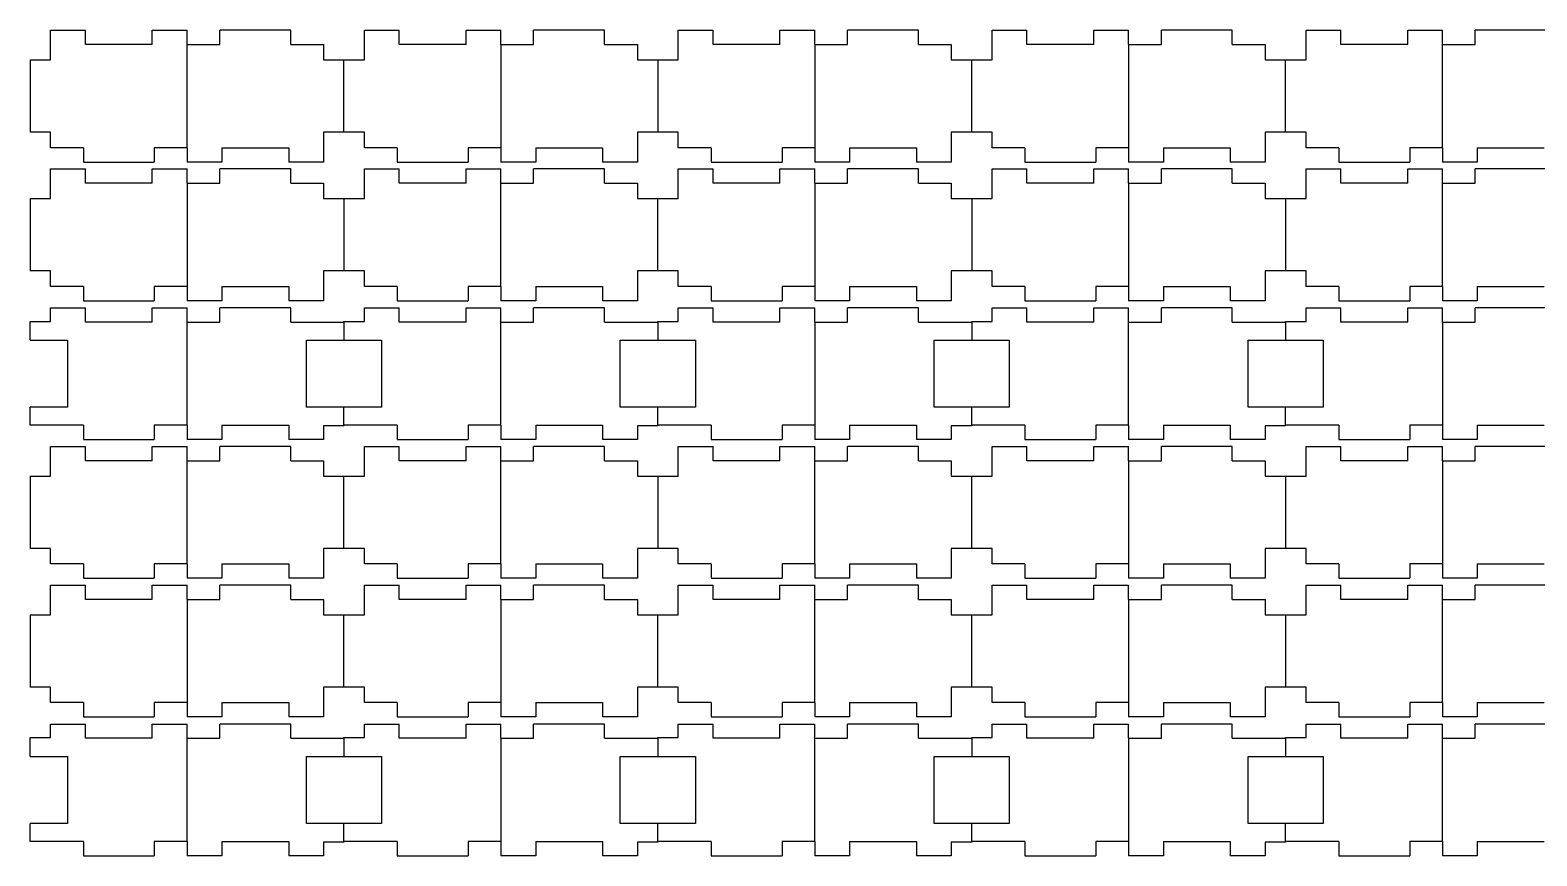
# Model space of a CAD drawing. Extents: x -371 to 97, y -273 to 225.
# Drawn here: x -368.1 to -147.3, y -140.4 to -19.4 of the extents above; entities that cross this region are included whole.
import ezdxf

# ---------------------------------------------------------------- set-up
doc = ezdxf.new("R2010")
doc.units = 0
doc.layers.get('0').update_dxf_attribs({"linetype": 'CONTINUOUS'})

msp = doc.modelspace()

# ---------------------------------------------------------------- linework, layer by layer
for p, q in [((-365.13, -19.39), (-360.03, -19.39)), ((-365.13, -23.73), (-365.13, -19.39)), ((-360.03, -21.48), (-360.03, -19.39)), ((-350.23, -21.48), (-350.23, -19.39)), ((-350.23, -19.39), (-345.13, -19.39)), ((-345.13, -21.48), (-345.13, -19.39)), ((-329.93, -19.39), (-340.33, -19.39)), ((-340.33, -21.48), (-340.33, -19.39)), ((-329.93, -21.48), (-329.93, -19.39)), ((-319.13, -19.39), (-314.03, -19.39)), ((-319.13, -23.73), (-319.13, -19.39)), ((-314.03, -21.48), (-314.03, -19.39)), ((-304.23, -21.48), (-304.23, -19.39)), ((-304.23, -19.39), (-299.13, -19.39)), ((-299.13, -21.48), (-299.13, -19.39)), ((-283.93, -19.39), (-294.33, -19.39)), ((-294.33, -21.48), (-294.33, -19.39)), ((-283.93, -21.48), (-283.93, -19.39)), ((-273.13, -19.39), (-268.03, -19.39)), ((-273.13, -23.73), (-273.13, -19.39)), ((-268.03, -21.48), (-268.03, -19.39)), ((-258.23, -21.48), (-258.23, -19.39)), ((-258.23, -19.39), (-253.13, -19.39)), ((-253.13, -21.48), (-253.13, -19.39)), ((-237.93, -19.39), (-248.33, -19.39)), ((-248.33, -21.48), (-248.33, -19.39)), ((-237.93, -21.48), (-237.93, -19.39)), ((-227.13, -19.39), (-222.03, -19.39)), ((-227.13, -23.73), (-227.13, -19.39)), ((-222.03, -21.48), (-222.03, -19.39)), ((-212.23, -21.48), (-212.23, -19.39)), ((-212.23, -19.39), (-207.13, -19.39)), ((-207.13, -21.48), (-207.13, -19.39)), ((-191.93, -19.39), (-202.33, -19.39)), ((-202.33, -21.48), (-202.33, -19.39)), ((-191.93, -21.48), (-191.93, -19.39)), ((-181.13, -19.39), (-176.03, -19.39)), ((-181.13, -23.73), (-181.13, -19.39)), ((-176.03, -21.48), (-176.03, -19.39)), ((-166.23, -21.48), (-166.23, -19.39)), ((-166.23, -19.39), (-161.13, -19.39)), ((-161.13, -21.48), (-161.13, -19.39)), ((-145.93, -19.39), (-156.33, -19.39)), ((-156.33, -21.48), (-156.33, -19.39)), ((-350.23, -21.48), (-360.03, -21.48)), ((-345.13, -21.48), (-340.33, -21.48)), ((-345.13, -36.61), (-345.13, -21.48)), ((-329.93, -21.48), (-325.13, -21.48)), ((-325.13, -21.48), (-325.13, -23.73)), ((-304.23, -21.48), (-314.03, -21.48)), ((-299.13, -21.48), (-294.33, -21.48)), ((-299.13, -21.48), (-299.13, -36.61)), ((-283.93, -21.48), (-279.13, -21.48)), ((-279.13, -21.48), (-279.13, -23.73)), ((-258.23, -21.48), (-268.03, -21.48)), ((-253.13, -21.48), (-248.33, -21.48)), ((-253.13, -21.48), (-253.13, -36.61)), ((-237.93, -21.48), (-233.13, -21.48)), ((-233.13, -21.48), (-233.13, -23.73)), ((-212.23, -21.48), (-222.03, -21.48)), ((-207.13, -21.48), (-202.33, -21.48)), ((-207.13, -21.48), (-207.13, -36.61)), ((-191.93, -21.48), (-187.13, -21.48)), ((-187.13, -21.48), (-187.13, -23.73)), ((-166.23, -21.48), (-176.03, -21.48)), ((-161.13, -21.48), (-156.33, -21.48)), ((-161.13, -36.61), (-161.13, -21.48)), ((-368.13, -23.73), (-368.13, -34.36)), ((-368.13, -23.73), (-365.13, -23.73)), ((-325.13, -23.73), (-322.13, -23.73)), ((-322.13, -34.36), (-322.13, -23.73)), ((-322.13, -23.73), (-319.13, -23.73)), ((-279.13, -23.73), (-276.13, -23.73)), ((-276.13, -23.73), (-276.13, -34.36)), ((-276.13, -23.73), (-273.13, -23.73)), ((-233.13, -23.73), (-230.13, -23.73)), ((-230.13, -34.36), (-230.13, -23.73)), ((-230.13, -23.73), (-227.13, -23.73)), ((-187.13, -23.73), (-184.13, -23.73)), ((-184.13, -34.36), (-184.13, -23.73)), ((-184.13, -23.73), (-181.13, -23.73)), ((-365.13, -34.36), (-368.13, -34.36)), ((-365.13, -36.61), (-365.13, -34.36)), ((-325.13, -34.36), (-325.13, -38.71)), ((-322.13, -34.36), (-325.13, -34.36)), ((-319.13, -34.36), (-322.13, -34.36)), ((-319.13, -36.61), (-319.13, -34.36)), ((-279.13, -34.36), (-279.13, -38.71)), ((-276.13, -34.36), (-279.13, -34.36)), ((-273.13, -34.36), (-276.13, -34.36)), ((-273.13, -36.61), (-273.13, -34.36)), ((-233.13, -34.36), (-233.13, -38.71)), ((-230.13, -34.36), (-233.13, -34.36)), ((-227.13, -34.36), (-230.13, -34.36)), ((-227.13, -36.61), (-227.13, -34.36)), ((-187.13, -34.36), (-187.13, -38.71)), ((-184.13, -34.36), (-187.13, -34.36)), ((-181.13, -34.36), (-184.13, -34.36)), ((-181.13, -36.61), (-181.13, -34.36)), ((-360.33, -36.61), (-365.13, -36.61)), ((-360.33, -36.61), (-360.33, -38.71)), ((-345.13, -36.61), (-349.93, -36.61)), ((-349.93, -36.61), (-349.93, -38.71)), ((-345.13, -36.61), (-345.13, -38.71)), ((-340.03, -36.61), (-340.03, -38.71)), ((-340.03, -36.61), (-330.23, -36.61)), ((-330.23, -36.61), (-330.23, -38.71)), ((-314.33, -36.61), (-319.13, -36.61)), ((-314.33, -36.61), (-314.33, -38.71)), ((-299.13, -36.61), (-303.93, -36.61)), ((-303.93, -36.61), (-303.93, -38.71)), ((-299.13, -36.61), (-299.13, -38.71)), ((-294.03, -36.61), (-294.03, -38.71)), ((-294.03, -36.61), (-284.23, -36.61)), ((-284.23, -36.61), (-284.23, -38.71)), ((-268.33, -36.61), (-273.13, -36.61)), ((-268.33, -36.61), (-268.33, -38.71)), ((-253.13, -36.61), (-257.93, -36.61)), ((-257.93, -36.61), (-257.93, -38.71)), ((-253.13, -36.61), (-253.13, -38.71)), ((-248.03, -36.61), (-248.03, -38.71)), ((-248.03, -36.61), (-238.23, -36.61)), ((-238.23, -36.61), (-238.23, -38.71)), ((-222.33, -36.61), (-227.13, -36.61)), ((-222.33, -36.61), (-222.33, -38.71)), ((-207.13, -36.61), (-211.93, -36.61)), ((-211.93, -36.61), (-211.93, -38.71)), ((-207.13, -36.61), (-207.13, -38.71)), ((-202.03, -36.61), (-202.03, -38.71)), ((-202.03, -36.61), (-192.23, -36.61)), ((-192.23, -36.61), (-192.23, -38.71)), ((-176.33, -36.61), (-181.13, -36.61)), ((-176.33, -36.61), (-176.33, -38.71)), ((-161.13, -36.61), (-165.93, -36.61)), ((-165.93, -36.61), (-165.93, -38.71)), ((-161.13, -36.61), (-161.13, -38.71)), ((-156.03, -36.61), (-156.03, -38.71)), ((-156.03, -36.61), (-146.23, -36.61)), ((-365.13, -39.71), (-360.03, -39.71)), ((-365.13, -44.05), (-365.13, -39.71)), ((-360.33, -38.71), (-349.93, -38.71)), ((-360.03, -41.8), (-360.03, -39.71)), ((-350.23, -41.8), (-350.23, -39.71)), ((-350.23, -39.71), (-345.13, -39.71)), ((-340.03, -38.71), (-345.13, -38.71)), ((-345.13, -41.8), (-345.13, -39.71)), ((-329.93, -39.71), (-340.33, -39.71)), ((-340.33, -41.8), (-340.33, -39.71)), ((-325.13, -38.71), (-330.23, -38.71)), ((-329.93, -41.8), (-329.93, -39.71)), ((-319.13, -39.71), (-314.03, -39.71)), ((-319.13, -44.05), (-319.13, -39.71)), ((-314.33, -38.71), (-303.93, -38.71)), ((-314.03, -41.8), (-314.03, -39.71)), ((-304.23, -41.8), (-304.23, -39.71)), ((-304.23, -39.71), (-299.13, -39.71)), ((-294.03, -38.71), (-299.13, -38.71)), ((-299.13, -41.8), (-299.13, -39.71)), ((-283.93, -39.71), (-294.33, -39.71)), ((-294.33, -41.8), (-294.33, -39.71)), ((-279.13, -38.71), (-284.23, -38.71)), ((-283.93, -41.8), (-283.93, -39.71)), ((-273.13, -39.71), (-268.03, -39.71)), ((-273.13, -44.05), (-273.13, -39.71)), ((-268.33, -38.71), (-257.93, -38.71)), ((-268.03, -41.8), (-268.03, -39.71)), ((-258.23, -41.8), (-258.23, -39.71)), ((-258.23, -39.71), (-253.13, -39.71)), ((-248.03, -38.71), (-253.13, -38.71)), ((-253.13, -41.8), (-253.13, -39.71)), ((-237.93, -39.71), (-248.33, -39.71)), ((-248.33, -41.8), (-248.33, -39.71)), ((-233.13, -38.71), (-238.23, -38.71)), ((-237.93, -41.8), (-237.93, -39.71)), ((-227.13, -39.71), (-222.03, -39.71)), ((-227.13, -44.05), (-227.13, -39.71)), ((-222.33, -38.71), (-211.93, -38.71)), ((-222.03, -41.8), (-222.03, -39.71)), ((-212.23, -41.8), (-212.23, -39.71)), ((-212.23, -39.71), (-207.13, -39.71)), ((-202.03, -38.71), (-207.13, -38.71)), ((-207.13, -41.8), (-207.13, -39.71)), ((-191.93, -39.71), (-202.33, -39.71)), ((-202.33, -41.8), (-202.33, -39.71)), ((-187.13, -38.71), (-192.23, -38.71)), ((-191.93, -41.8), (-191.93, -39.71)), ((-181.13, -39.71), (-176.03, -39.71)), ((-181.13, -44.05), (-181.13, -39.71)), ((-176.33, -38.71), (-165.93, -38.71)), ((-176.03, -41.8), (-176.03, -39.71)), ((-166.23, -41.8), (-166.23, -39.71)), ((-166.23, -39.71), (-161.13, -39.71)), ((-156.03, -38.71), (-161.13, -38.71)), ((-161.13, -41.8), (-161.13, -39.71)), ((-145.93, -39.71), (-156.33, -39.71)), ((-156.33, -41.8), (-156.33, -39.71)), ((-350.23, -41.8), (-360.03, -41.8)), ((-345.13, -41.8), (-340.33, -41.8)), ((-345.13, -41.8), (-345.13, -56.93)), ((-329.93, -41.8), (-325.13, -41.8)), ((-325.13, -41.8), (-325.13, -44.05)), ((-304.23, -41.8), (-314.03, -41.8)), ((-299.13, -41.8), (-294.33, -41.8)), ((-299.13, -56.93), (-299.13, -41.8)), ((-283.93, -41.8), (-279.13, -41.8)), ((-279.13, -41.8), (-279.13, -44.05)), ((-258.23, -41.8), (-268.03, -41.8)), ((-253.13, -41.8), (-248.33, -41.8)), ((-253.13, -41.8), (-253.13, -56.93)), ((-237.93, -41.8), (-233.13, -41.8)), ((-233.13, -41.8), (-233.13, -44.05)), ((-212.23, -41.8), (-222.03, -41.8)), ((-207.13, -41.8), (-202.33, -41.8)), ((-207.13, -41.8), (-207.13, -56.93)), ((-191.93, -41.8), (-187.13, -41.8)), ((-187.13, -41.8), (-187.13, -44.05)), ((-166.23, -41.8), (-176.03, -41.8)), ((-161.13, -41.8), (-156.33, -41.8)), ((-161.13, -56.93), (-161.13, -41.8)), ((-368.13, -44.05), (-368.13, -54.68)), ((-368.13, -44.05), (-365.13, -44.05)), ((-325.13, -44.05), (-322.13, -44.05)), ((-322.13, -44.05), (-322.13, -54.68)), ((-322.13, -44.05), (-319.13, -44.05)), ((-279.13, -44.05), (-276.13, -44.05)), ((-276.13, -54.68), (-276.13, -44.05)), ((-276.13, -44.05), (-273.13, -44.05)), ((-233.13, -44.05), (-230.13, -44.05)), ((-230.13, -44.05), (-230.13, -54.68)), ((-230.13, -44.05), (-227.13, -44.05)), ((-187.13, -44.05), (-184.13, -44.05)), ((-184.13, -44.05), (-184.13, -54.68)), ((-184.13, -44.05), (-181.13, -44.05)), ((-365.13, -54.68), (-368.13, -54.68)), ((-365.13, -56.93), (-365.13, -54.68)), ((-325.13, -54.68), (-325.13, -59.03)), ((-322.13, -54.68), (-325.13, -54.68)), ((-319.13, -54.68), (-322.13, -54.68)), ((-319.13, -56.93), (-319.13, -54.68)), ((-279.13, -54.68), (-279.13, -59.03)), ((-276.13, -54.68), (-279.13, -54.68)), ((-273.13, -54.68), (-276.13, -54.68)), ((-273.13, -56.93), (-273.13, -54.68)), ((-233.13, -54.68), (-233.13, -59.03)), ((-230.13, -54.68), (-233.13, -54.68)), ((-227.13, -54.68), (-230.13, -54.68)), ((-227.13, -56.93), (-227.13, -54.68)), ((-187.13, -54.68), (-187.13, -59.03)), ((-184.13, -54.68), (-187.13, -54.68)), ((-181.13, -54.68), (-184.13, -54.68)), ((-181.13, -56.93), (-181.13, -54.68)), ((-360.33, -56.93), (-365.13, -56.93)), ((-360.33, -56.93), (-360.33, -59.03)), ((-345.13, -56.93), (-349.93, -56.93)), ((-349.93, -56.93), (-349.93, -59.03)), ((-345.13, -56.93), (-345.13, -59.03)), ((-340.03, -56.93), (-340.03, -59.03)), ((-340.03, -56.93), (-330.23, -56.93)), ((-330.23, -56.93), (-330.23, -59.03)), ((-314.33, -56.93), (-319.13, -56.93)), ((-314.33, -56.93), (-314.33, -59.03)), ((-299.13, -56.93), (-303.93, -56.93)), ((-303.93, -56.93), (-303.93, -59.03)), ((-299.13, -56.93), (-299.13, -59.03)), ((-294.03, -56.93), (-294.03, -59.03)), ((-294.03, -56.93), (-284.23, -56.93)), ((-284.23, -56.93), (-284.23, -59.03)), ((-268.33, -56.93), (-273.13, -56.93)), ((-268.33, -56.93), (-268.33, -59.03)), ((-253.13, -56.93), (-257.93, -56.93)), ((-257.93, -56.93), (-257.93, -59.03)), ((-253.13, -56.93), (-253.13, -59.03)), ((-248.03, -56.93), (-248.03, -59.03)), ((-248.03, -56.93), (-238.23, -56.93)), ((-238.23, -56.93), (-238.23, -59.03)), ((-222.33, -56.93), (-227.13, -56.93)), ((-222.33, -56.93), (-222.33, -59.03)), ((-207.13, -56.93), (-211.93, -56.93)), ((-211.93, -56.93), (-211.93, -59.03)), ((-207.13, -56.93), (-207.13, -59.03)), ((-202.03, -56.93), (-202.03, -59.03)), ((-202.03, -56.93), (-192.23, -56.93)), ((-192.23, -56.93), (-192.23, -59.03)), ((-176.33, -56.93), (-181.13, -56.93)), ((-176.33, -56.93), (-176.33, -59.03)), ((-161.13, -56.93), (-165.93, -56.93)), ((-165.93, -56.93), (-165.93, -59.03)), ((-161.13, -56.93), (-161.13, -59.03)), ((-156.03, -56.93), (-156.03, -59.03)), ((-156.03, -56.93), (-146.23, -56.93)), ((-360.33, -59.03), (-349.93, -59.03)), ((-340.03, -59.03), (-345.13, -59.03)), ((-325.13, -59.03), (-330.23, -59.03)), ((-314.33, -59.03), (-303.93, -59.03)), ((-294.03, -59.03), (-299.13, -59.03)), ((-279.13, -59.03), (-284.23, -59.03)), ((-268.33, -59.03), (-257.93, -59.03)), ((-248.03, -59.03), (-253.13, -59.03)), ((-233.13, -59.03), (-238.23, -59.03)), ((-222.33, -59.03), (-211.93, -59.03)), ((-202.03, -59.03), (-207.13, -59.03)), ((-187.13, -59.03), (-192.23, -59.03)), ((-176.33, -59.03), (-165.93, -59.03)), ((-156.03, -59.03), (-161.13, -59.03)), ((-365.13, -60.07), (-360.03, -60.07)), ((-365.13, -62.06), (-365.13, -60.07)), ((-360.03, -62.16), (-360.03, -60.07)), ((-350.23, -62.16), (-350.23, -60.07)), ((-350.23, -60.07), (-345.13, -60.07)), ((-345.13, -62.16), (-345.13, -60.07)), ((-329.93, -60.07), (-340.33, -60.07)), ((-340.33, -62.16), (-340.33, -60.07)), ((-329.93, -62.16), (-329.93, -60.07)), ((-319.13, -60.07), (-314.03, -60.07)), ((-319.13, -62.06), (-319.13, -60.07)), ((-314.03, -62.16), (-314.03, -60.07)), ((-304.23, -62.16), (-304.23, -60.07)), ((-304.23, -60.07), (-299.13, -60.07)), ((-299.13, -62.16), (-299.13, -60.07)), ((-283.93, -60.07), (-294.33, -60.07)), ((-294.33, -62.16), (-294.33, -60.07)), ((-283.93, -62.16), (-283.93, -60.07)), ((-273.13, -60.07), (-268.03, -60.07)), ((-273.13, -62.06), (-273.13, -60.07)), ((-268.03, -62.16), (-268.03, -60.07)), ((-258.23, -62.16), (-258.23, -60.07)), ((-258.23, -60.07), (-253.13, -60.07)), ((-253.13, -62.16), (-253.13, -60.07)), ((-237.93, -60.07), (-248.33, -60.07)), ((-248.33, -62.16), (-248.33, -60.07)), ((-237.93, -62.16), (-237.93, -60.07)), ((-227.13, -60.07), (-222.03, -60.07)), ((-227.13, -62.06), (-227.13, -60.07)), ((-222.03, -62.16), (-222.03, -60.07)), ((-212.23, -62.16), (-212.23, -60.07)), ((-212.23, -60.07), (-207.13, -60.07)), ((-207.13, -62.16), (-207.13, -60.07)), ((-191.93, -60.07), (-202.33, -60.07)), ((-202.33, -62.16), (-202.33, -60.07)), ((-191.93, -62.16), (-191.93, -60.07)), ((-181.13, -60.07), (-176.03, -60.07)), ((-181.13, -62.06), (-181.13, -60.07)), ((-176.03, -62.16), (-176.03, -60.07)), ((-166.23, -62.16), (-166.23, -60.07)), ((-166.23, -60.07), (-161.13, -60.07)), ((-161.13, -62.16), (-161.13, -60.07)), ((-145.93, -60.07), (-156.33, -60.07)), ((-156.33, -62.16), (-156.33, -60.07)), ((-368.13, -64.83), (-368.13, -62.06)), ((-368.13, -62.06), (-365.13, -62.06)), ((-350.23, -62.16), (-360.03, -62.16)), ((-345.13, -62.16), (-340.33, -62.16)), ((-345.13, -77.29), (-345.13, -62.16)), ((-329.93, -62.16), (-322.13, -62.16)), ((-322.13, -62.06), (-319.13, -62.06)), ((-322.13, -62.16), (-322.13, -62.06)), ((-322.13, -62.16), (-322.13, -64.83)), ((-304.23, -62.16), (-314.03, -62.16)), ((-299.13, -62.16), (-294.33, -62.16)), ((-299.13, -77.29), (-299.13, -62.16)), ((-283.93, -62.16), (-276.13, -62.16)), ((-276.13, -62.06), (-273.13, -62.06)), ((-276.13, -62.16), (-276.13, -62.06)), ((-276.13, -62.16), (-276.13, -64.83)), ((-258.23, -62.16), (-268.03, -62.16)), ((-253.13, -62.16), (-248.33, -62.16)), ((-253.13, -62.16), (-253.13, -77.29)), ((-237.93, -62.16), (-230.13, -62.16)), ((-230.13, -62.06), (-227.13, -62.06)), ((-230.13, -62.16), (-230.13, -62.06)), ((-230.13, -62.16), (-230.13, -64.83)), ((-212.23, -62.16), (-222.03, -62.16)), ((-207.13, -62.16), (-202.33, -62.16)), ((-207.13, -77.29), (-207.13, -62.16)), ((-191.93, -62.16), (-184.13, -62.16)), ((-184.13, -62.06), (-181.13, -62.06)), ((-184.13, -62.16), (-184.13, -62.06)), ((-184.13, -62.16), (-184.13, -64.83)), ((-166.23, -62.16), (-176.03, -62.16)), ((-161.13, -62.16), (-156.33, -62.16)), ((-161.13, -62.16), (-161.13, -77.29)), ((-368.13, -64.83), (-362.63, -64.83)), ((-362.63, -64.83), (-362.63, -74.63)), ((-327.63, -74.63), (-327.63, -64.83)), ((-327.63, -64.83), (-322.13, -64.83)), ((-322.13, -64.83), (-316.63, -64.83)), ((-316.63, -64.83), (-316.63, -74.63)), ((-281.63, -74.63), (-281.63, -64.83)), ((-281.63, -64.83), (-276.13, -64.83)), ((-276.13, -64.83), (-270.63, -64.83)), ((-270.63, -64.83), (-270.63, -74.63)), ((-235.63, -74.63), (-235.63, -64.83)), ((-235.63, -64.83), (-230.13, -64.83)), ((-230.13, -64.83), (-224.63, -64.83)), ((-224.63, -64.83), (-224.63, -74.63)), ((-189.63, -74.63), (-189.63, -64.83)), ((-189.63, -64.83), (-184.13, -64.83)), ((-184.13, -64.83), (-178.63, -64.83)), ((-178.63, -64.83), (-178.63, -74.63)), ((-362.63, -74.63), (-368.13, -74.63)), ((-368.13, -77.29), (-368.13, -74.63)), ((-322.13, -74.63), (-327.63, -74.63)), ((-316.63, -74.63), (-322.13, -74.63)), ((-322.13, -77.29), (-322.13, -74.63)), ((-276.13, -74.63), (-281.63, -74.63)), ((-270.63, -74.63), (-276.13, -74.63)), ((-276.13, -77.29), (-276.13, -74.63)), ((-230.13, -74.63), (-235.63, -74.63)), ((-224.63, -74.63), (-230.13, -74.63)), ((-230.13, -77.29), (-230.13, -74.63)), ((-184.13, -74.63), (-189.63, -74.63)), ((-178.63, -74.63), (-184.13, -74.63)), ((-184.13, -77.29), (-184.13, -74.63)), ((-360.33, -77.29), (-368.13, -77.29)), ((-360.33, -77.29), (-360.33, -79.39)), ((-345.13, -77.29), (-349.93, -77.29)), ((-349.93, -77.29), (-349.93, -79.39)), ((-345.13, -77.29), (-345.13, -79.39)), ((-340.03, -77.29), (-340.03, -79.39)), ((-340.03, -77.29), (-330.23, -77.29)), ((-330.23, -77.29), (-330.23, -79.39)), ((-314.33, -77.29), (-322.13, -77.29)), ((-322.13, -77.29), (-322.13, -77.39)), ((-314.33, -77.29), (-314.33, -79.39)), ((-299.13, -77.29), (-303.93, -77.29)), ((-303.93, -77.29), (-303.93, -79.39)), ((-299.13, -77.29), (-299.13, -79.39)), ((-294.03, -77.29), (-294.03, -79.39)), ((-294.03, -77.29), (-284.23, -77.29)), ((-284.23, -77.29), (-284.23, -79.39)), ((-268.33, -77.29), (-276.13, -77.29)), ((-276.13, -77.29), (-276.13, -77.39)), ((-268.33, -77.29), (-268.33, -79.39)), ((-253.13, -77.29), (-257.93, -77.29)), ((-257.93, -77.29), (-257.93, -79.39)), ((-253.13, -77.29), (-253.13, -79.39)), ((-248.03, -77.29), (-248.03, -79.39)), ((-248.03, -77.29), (-238.23, -77.29)), ((-238.23, -77.29), (-238.23, -79.39)), ((-222.33, -77.29), (-230.13, -77.29)), ((-230.13, -77.29), (-230.13, -77.39)), ((-222.33, -77.29), (-222.33, -79.39)), ((-207.13, -77.29), (-211.93, -77.29)), ((-211.93, -77.29), (-211.93, -79.39)), ((-207.13, -77.29), (-207.13, -79.39)), ((-202.03, -77.29), (-202.03, -79.39)), ((-202.03, -77.29), (-192.23, -77.29)), ((-192.23, -77.29), (-192.23, -79.39)), ((-176.33, -77.29), (-184.13, -77.29)), ((-184.13, -77.29), (-184.13, -77.39)), ((-176.33, -77.29), (-176.33, -79.39)), ((-161.13, -77.29), (-165.93, -77.29)), ((-165.93, -77.29), (-165.93, -79.39)), ((-161.13, -77.29), (-161.13, -79.39)), ((-156.03, -77.29), (-156.03, -79.39)), ((-156.03, -77.29), (-146.23, -77.29)), ((-360.33, -79.39), (-349.93, -79.39)), ((-340.03, -79.39), (-345.13, -79.39)), ((-325.13, -79.39), (-330.23, -79.39)), ((-322.13, -77.39), (-325.13, -77.39)), ((-325.13, -77.39), (-325.13, -79.39)), ((-314.33, -79.39), (-303.93, -79.39)), ((-294.03, -79.39), (-299.13, -79.39)), ((-279.13, -79.39), (-284.23, -79.39)), ((-276.13, -77.39), (-279.13, -77.39)), ((-279.13, -77.39), (-279.13, -79.39)), ((-268.33, -79.39), (-257.93, -79.39)), ((-248.03, -79.39), (-253.13, -79.39)), ((-233.13, -79.39), (-238.23, -79.39)), ((-230.13, -77.39), (-233.13, -77.39)), ((-233.13, -77.39), (-233.13, -79.39)), ((-222.33, -79.39), (-211.93, -79.39)), ((-202.03, -79.39), (-207.13, -79.39)), ((-187.13, -79.39), (-192.23, -79.39)), ((-184.13, -77.39), (-187.13, -77.39)), ((-187.13, -77.39), (-187.13, -79.39)), ((-176.33, -79.39), (-165.93, -79.39)), ((-156.03, -79.39), (-161.13, -79.39)), ((-365.13, -80.39), (-360.03, -80.39)), ((-365.13, -84.73), (-365.13, -80.39)), ((-360.03, -82.48), (-360.03, -80.39)), ((-350.23, -82.48), (-350.23, -80.39)), ((-350.23, -80.39), (-345.13, -80.39)), ((-345.13, -82.48), (-345.13, -80.39)), ((-329.93, -80.39), (-340.33, -80.39)), ((-340.33, -82.48), (-340.33, -80.39)), ((-329.93, -82.48), (-329.93, -80.39)), ((-319.13, -80.39), (-314.03, -80.39)), ((-319.13, -84.73), (-319.13, -80.39)), ((-314.03, -82.48), (-314.03, -80.39)), ((-304.23, -82.48), (-304.23, -80.39)), ((-304.23, -80.39), (-299.13, -80.39)), ((-299.13, -82.48), (-299.13, -80.39)), ((-283.93, -80.39), (-294.33, -80.39)), ((-294.33, -82.48), (-294.33, -80.39)), ((-283.93, -82.48), (-283.93, -80.39)), ((-273.13, -80.39), (-268.03, -80.39)), ((-273.13, -84.73), (-273.13, -80.39)), ((-268.03, -82.48), (-268.03, -80.39)), ((-258.23, -82.48), (-258.23, -80.39)), ((-258.23, -80.39), (-253.13, -80.39)), ((-253.13, -82.48), (-253.13, -80.39)), ((-237.93, -80.39), (-248.33, -80.39)), ((-248.33, -82.48), (-248.33, -80.39)), ((-237.93, -82.48), (-237.93, -80.39)), ((-227.13, -80.39), (-222.03, -80.39)), ((-227.13, -84.73), (-227.13, -80.39)), ((-222.03, -82.48), (-222.03, -80.39)), ((-212.23, -82.48), (-212.23, -80.39)), ((-212.23, -80.39), (-207.13, -80.39)), ((-207.13, -82.48), (-207.13, -80.39)), ((-191.93, -80.39), (-202.33, -80.39)), ((-202.33, -82.48), (-202.33, -80.39)), ((-191.93, -82.48), (-191.93, -80.39)), ((-181.13, -80.39), (-176.03, -80.39)), ((-181.13, -84.73), (-181.13, -80.39)), ((-176.03, -82.48), (-176.03, -80.39)), ((-166.23, -82.48), (-166.23, -80.39)), ((-166.23, -80.39), (-161.13, -80.39)), ((-161.13, -82.48), (-161.13, -80.39)), ((-145.93, -80.39), (-156.33, -80.39)), ((-156.33, -82.48), (-156.33, -80.39)), ((-350.23, -82.48), (-360.03, -82.48)), ((-345.13, -82.48), (-340.33, -82.48)), ((-345.13, -97.61), (-345.13, -82.48)), ((-329.93, -82.48), (-325.13, -82.48)), ((-325.13, -82.48), (-325.13, -84.73)), ((-304.23, -82.48), (-314.03, -82.48)), ((-299.13, -82.48), (-294.33, -82.48)), ((-299.13, -97.61), (-299.13, -82.48)), ((-283.93, -82.48), (-279.13, -82.48)), ((-279.13, -82.48), (-279.13, -84.73)), ((-258.23, -82.48), (-268.03, -82.48)), ((-253.13, -82.48), (-248.33, -82.48)), ((-253.13, -97.61), (-253.13, -82.48)), ((-237.93, -82.48), (-233.13, -82.48)), ((-233.13, -82.48), (-233.13, -84.73)), ((-212.23, -82.48), (-222.03, -82.48)), ((-207.13, -82.48), (-202.33, -82.48)), ((-207.13, -82.48), (-207.13, -97.61)), ((-191.93, -82.48), (-187.13, -82.48)), ((-187.13, -82.48), (-187.13, -84.73)), ((-166.23, -82.48), (-176.03, -82.48)), ((-161.13, -82.48), (-156.33, -82.48)), ((-161.13, -82.48), (-161.13, -97.61)), ((-368.13, -84.73), (-368.13, -95.36)), ((-368.13, -84.73), (-365.13, -84.73)), ((-325.13, -84.73), (-322.13, -84.73)), ((-322.13, -95.36), (-322.13, -84.73)), ((-322.13, -84.73), (-319.13, -84.73)), ((-279.13, -84.73), (-276.13, -84.73)), ((-276.13, -84.73), (-276.13, -95.36)), ((-276.13, -84.73), (-273.13, -84.73)), ((-233.13, -84.73), (-230.13, -84.73)), ((-230.13, -95.36), (-230.13, -84.73)), ((-230.13, -84.73), (-227.13, -84.73)), ((-187.13, -84.73), (-184.13, -84.73)), ((-184.13, -84.73), (-184.13, -95.36)), ((-184.13, -84.73), (-181.13, -84.73)), ((-365.13, -95.36), (-368.13, -95.36)), ((-365.13, -97.61), (-365.13, -95.36)), ((-325.13, -95.36), (-325.13, -99.71)), ((-322.13, -95.36), (-325.13, -95.36)), ((-319.13, -95.36), (-322.13, -95.36)), ((-319.13, -97.61), (-319.13, -95.36)), ((-279.13, -95.36), (-279.13, -99.71)), ((-276.13, -95.36), (-279.13, -95.36)), ((-273.13, -95.36), (-276.13, -95.36)), ((-273.13, -97.61), (-273.13, -95.36)), ((-233.13, -95.36), (-233.13, -99.71)), ((-230.13, -95.36), (-233.13, -95.36)), ((-227.13, -95.36), (-230.13, -95.36)), ((-227.13, -97.61), (-227.13, -95.36)), ((-187.13, -95.36), (-187.13, -99.71)), ((-184.13, -95.36), (-187.13, -95.36)), ((-181.13, -95.36), (-184.13, -95.36)), ((-181.13, -97.61), (-181.13, -95.36)), ((-360.33, -97.61), (-365.13, -97.61)), ((-360.33, -97.61), (-360.33, -99.71)), ((-345.13, -97.61), (-349.93, -97.61)), ((-349.93, -97.61), (-349.93, -99.71)), ((-345.13, -97.61), (-345.13, -99.71)), ((-340.03, -97.61), (-340.03, -99.71)), ((-340.03, -97.61), (-330.23, -97.61)), ((-330.23, -97.61), (-330.23, -99.71)), ((-314.33, -97.61), (-319.13, -97.61)), ((-314.33, -97.61), (-314.33, -99.71)), ((-299.13, -97.61), (-303.93, -97.61)), ((-303.93, -97.61), (-303.93, -99.71)), ((-299.13, -97.61), (-299.13, -99.71)), ((-294.03, -97.61), (-294.03, -99.71)), ((-294.03, -97.61), (-284.23, -97.61)), ((-284.23, -97.61), (-284.23, -99.71)), ((-268.33, -97.61), (-273.13, -97.61)), ((-268.33, -97.61), (-268.33, -99.71)), ((-253.13, -97.61), (-257.93, -97.61)), ((-257.93, -97.61), (-257.93, -99.71)), ((-253.13, -97.61), (-253.13, -99.71)), ((-248.03, -97.61), (-248.03, -99.71)), ((-248.03, -97.61), (-238.23, -97.61)), ((-238.23, -97.61), (-238.23, -99.71)), ((-222.33, -97.61), (-227.13, -97.61)), ((-222.33, -97.61), (-222.33, -99.71)), ((-207.13, -97.61), (-211.93, -97.61)), ((-211.93, -97.61), (-211.93, -99.71)), ((-207.13, -97.61), (-207.13, -99.71)), ((-202.03, -97.61), (-202.03, -99.71)), ((-202.03, -97.61), (-192.23, -97.61)), ((-192.23, -97.61), (-192.23, -99.71)), ((-176.33, -97.61), (-181.13, -97.61)), ((-176.33, -97.61), (-176.33, -99.71)), ((-161.13, -97.61), (-165.93, -97.61)), ((-165.93, -97.61), (-165.93, -99.71)), ((-161.13, -97.61), (-161.13, -99.71)), ((-156.03, -97.61), (-156.03, -99.71)), ((-156.03, -97.61), (-146.23, -97.61)), ((-365.13, -100.71), (-360.03, -100.71)), ((-365.13, -105.05), (-365.13, -100.71)), ((-360.33, -99.71), (-349.93, -99.71)), ((-360.03, -102.8), (-360.03, -100.71)), ((-350.23, -102.8), (-350.23, -100.71)), ((-350.23, -100.71), (-345.13, -100.71)), ((-340.03, -99.71), (-345.13, -99.71)), ((-345.13, -102.8), (-345.13, -100.71)), ((-329.93, -100.71), (-340.33, -100.71)), ((-340.33, -102.8), (-340.33, -100.71)), ((-325.13, -99.71), (-330.23, -99.71)), ((-329.93, -102.8), (-329.93, -100.71)), ((-319.13, -100.71), (-314.03, -100.71)), ((-319.13, -105.05), (-319.13, -100.71)), ((-314.33, -99.71), (-303.93, -99.71)), ((-314.03, -102.8), (-314.03, -100.71)), ((-304.23, -102.8), (-304.23, -100.71)), ((-304.23, -100.71), (-299.13, -100.71)), ((-294.03, -99.71), (-299.13, -99.71)), ((-299.13, -102.8), (-299.13, -100.71)), ((-283.93, -100.71), (-294.33, -100.71)), ((-294.33, -102.8), (-294.33, -100.71)), ((-279.13, -99.71), (-284.23, -99.71)), ((-283.93, -102.8), (-283.93, -100.71)), ((-273.13, -100.71), (-268.03, -100.71)), ((-273.13, -105.05), (-273.13, -100.71)), ((-268.33, -99.71), (-257.93, -99.71)), ((-268.03, -102.8), (-268.03, -100.71)), ((-258.23, -102.8), (-258.23, -100.71)), ((-258.23, -100.71), (-253.13, -100.71)), ((-248.03, -99.71), (-253.13, -99.71)), ((-253.13, -102.8), (-253.13, -100.71)), ((-237.93, -100.71), (-248.33, -100.71)), ((-248.33, -102.8), (-248.33, -100.71)), ((-233.13, -99.71), (-238.23, -99.71)), ((-237.93, -102.8), (-237.93, -100.71)), ((-227.13, -100.71), (-222.03, -100.71)), ((-227.13, -105.05), (-227.13, -100.71)), ((-222.33, -99.71), (-211.93, -99.71)), ((-222.03, -102.8), (-222.03, -100.71)), ((-212.23, -102.8), (-212.23, -100.71)), ((-212.23, -100.71), (-207.13, -100.71)), ((-202.03, -99.71), (-207.13, -99.71)), ((-207.13, -102.8), (-207.13, -100.71)), ((-191.93, -100.71), (-202.33, -100.71)), ((-202.33, -102.8), (-202.33, -100.71)), ((-187.13, -99.71), (-192.23, -99.71)), ((-191.93, -102.8), (-191.93, -100.71)), ((-181.13, -100.71), (-176.03, -100.71)), ((-181.13, -105.05), (-181.13, -100.71)), ((-176.33, -99.71), (-165.93, -99.71)), ((-176.03, -102.8), (-176.03, -100.71)), ((-166.23, -102.8), (-166.23, -100.71)), ((-166.23, -100.71), (-161.13, -100.71)), ((-156.03, -99.71), (-161.13, -99.71)), ((-161.13, -102.8), (-161.13, -100.71)), ((-145.93, -100.71), (-156.33, -100.71)), ((-156.33, -102.8), (-156.33, -100.71)), ((-350.23, -102.8), (-360.03, -102.8)), ((-345.13, -102.8), (-340.33, -102.8)), ((-345.13, -102.8), (-345.13, -117.93)), ((-329.93, -102.8), (-325.13, -102.8)), ((-325.13, -102.8), (-325.13, -105.05)), ((-304.23, -102.8), (-314.03, -102.8)), ((-299.13, -102.8), (-294.33, -102.8)), ((-299.13, -102.8), (-299.13, -117.93)), ((-283.93, -102.8), (-279.13, -102.8)), ((-279.13, -102.8), (-279.13, -105.05)), ((-258.23, -102.8), (-268.03, -102.8)), ((-253.13, -102.8), (-248.33, -102.8)), ((-253.13, -117.93), (-253.13, -102.8)), ((-237.93, -102.8), (-233.13, -102.8)), ((-233.13, -102.8), (-233.13, -105.05)), ((-212.23, -102.8), (-222.03, -102.8)), ((-207.13, -102.8), (-202.33, -102.8)), ((-207.13, -102.8), (-207.13, -117.93)), ((-191.93, -102.8), (-187.13, -102.8)), ((-187.13, -102.8), (-187.13, -105.05)), ((-166.23, -102.8), (-176.03, -102.8)), ((-161.13, -102.8), (-156.33, -102.8)), ((-161.13, -117.93), (-161.13, -102.8)), ((-368.13, -105.05), (-368.13, -115.68)), ((-368.13, -105.05), (-365.13, -105.05)), ((-325.13, -105.05), (-322.13, -105.05)), ((-322.13, -115.68), (-322.13, -105.05)), ((-322.13, -105.05), (-319.13, -105.05)), ((-279.13, -105.05), (-276.13, -105.05)), ((-276.13, -115.68), (-276.13, -105.05)), ((-276.13, -105.05), (-273.13, -105.05)), ((-233.13, -105.05), (-230.13, -105.05)), ((-230.13, -115.68), (-230.13, -105.05)), ((-230.13, -105.05), (-227.13, -105.05)), ((-187.13, -105.05), (-184.13, -105.05)), ((-184.13, -105.05), (-184.13, -115.68)), ((-184.13, -105.05), (-181.13, -105.05)), ((-365.13, -115.68), (-368.13, -115.68)), ((-365.13, -117.93), (-365.13, -115.68)), ((-325.13, -115.68), (-325.13, -120.03)), ((-322.13, -115.68), (-325.13, -115.68)), ((-319.13, -115.68), (-322.13, -115.68)), ((-319.13, -117.93), (-319.13, -115.68)), ((-279.13, -115.68), (-279.13, -120.03)), ((-276.13, -115.68), (-279.13, -115.68)), ((-273.13, -115.68), (-276.13, -115.68)), ((-273.13, -117.93), (-273.13, -115.68)), ((-233.13, -115.68), (-233.13, -120.03)), ((-230.13, -115.68), (-233.13, -115.68)), ((-227.13, -115.68), (-230.13, -115.68)), ((-227.13, -117.93), (-227.13, -115.68)), ((-187.13, -115.68), (-187.13, -120.03)), ((-184.13, -115.68), (-187.13, -115.68)), ((-181.13, -115.68), (-184.13, -115.68)), ((-181.13, -117.93), (-181.13, -115.68)), ((-360.33, -117.93), (-365.13, -117.93)), ((-360.33, -117.93), (-360.33, -120.03)), ((-345.13, -117.93), (-349.93, -117.93)), ((-349.93, -117.93), (-349.93, -120.03)), ((-345.13, -117.93), (-345.13, -120.03)), ((-340.03, -117.93), (-340.03, -120.03)), ((-340.03, -117.93), (-330.23, -117.93)), ((-330.23, -117.93), (-330.23, -120.03)), ((-314.33, -117.93), (-319.13, -117.93)), ((-314.33, -117.93), (-314.33, -120.03)), ((-299.13, -117.93), (-303.93, -117.93)), ((-303.93, -117.93), (-303.93, -120.03)), ((-299.13, -117.93), (-299.13, -120.03)), ((-294.03, -117.93), (-294.03, -120.03)), ((-294.03, -117.93), (-284.23, -117.93)), ((-284.23, -117.93), (-284.23, -120.03)), ((-268.33, -117.93), (-273.13, -117.93)), ((-268.33, -117.93), (-268.33, -120.03)), ((-253.13, -117.93), (-257.93, -117.93)), ((-257.93, -117.93), (-257.93, -120.03)), ((-253.13, -117.93), (-253.13, -120.03)), ((-248.03, -117.93), (-248.03, -120.03)), ((-248.03, -117.93), (-238.23, -117.93)), ((-238.23, -117.93), (-238.23, -120.03)), ((-222.33, -117.93), (-227.13, -117.93)), ((-222.33, -117.93), (-222.33, -120.03)), ((-207.13, -117.93), (-211.93, -117.93)), ((-211.93, -117.93), (-211.93, -120.03)), ((-207.13, -117.93), (-207.13, -120.03)), ((-202.03, -117.93), (-202.03, -120.03)), ((-202.03, -117.93), (-192.23, -117.93)), ((-192.23, -117.93), (-192.23, -120.03)), ((-176.33, -117.93), (-181.13, -117.93)), ((-176.33, -117.93), (-176.33, -120.03)), ((-161.13, -117.93), (-165.93, -117.93)), ((-165.93, -117.93), (-165.93, -120.03)), ((-161.13, -117.93), (-161.13, -120.03)), ((-156.03, -117.93), (-156.03, -120.03)), ((-156.03, -117.93), (-146.23, -117.93)), ((-365.13, -121.07), (-360.03, -121.07)), ((-365.13, -123.06), (-365.13, -121.07)), ((-360.33, -120.03), (-349.93, -120.03)), ((-360.03, -123.16), (-360.03, -121.07)), ((-350.23, -123.16), (-350.23, -121.07)), ((-350.23, -121.07), (-345.13, -121.07)), ((-340.03, -120.03), (-345.13, -120.03)), ((-345.13, -123.16), (-345.13, -121.07)), ((-329.93, -121.07), (-340.33, -121.07)), ((-340.33, -123.16), (-340.33, -121.07)), ((-325.13, -120.03), (-330.23, -120.03)), ((-329.93, -123.16), (-329.93, -121.07)), ((-319.13, -121.07), (-314.03, -121.07)), ((-319.13, -123.06), (-319.13, -121.07)), ((-314.33, -120.03), (-303.93, -120.03)), ((-314.03, -123.16), (-314.03, -121.07)), ((-304.23, -123.16), (-304.23, -121.07)), ((-304.23, -121.07), (-299.13, -121.07)), ((-294.03, -120.03), (-299.13, -120.03)), ((-299.13, -123.16), (-299.13, -121.07)), ((-283.93, -121.07), (-294.33, -121.07)), ((-294.33, -123.16), (-294.33, -121.07)), ((-279.13, -120.03), (-284.23, -120.03)), ((-283.93, -123.16), (-283.93, -121.07)), ((-273.13, -121.07), (-268.03, -121.07)), ((-273.13, -123.06), (-273.13, -121.07)), ((-268.33, -120.03), (-257.93, -120.03)), ((-268.03, -123.16), (-268.03, -121.07)), ((-258.23, -123.16), (-258.23, -121.07)), ((-258.23, -121.07), (-253.13, -121.07)), ((-248.03, -120.03), (-253.13, -120.03)), ((-253.13, -123.16), (-253.13, -121.07)), ((-237.93, -121.07), (-248.33, -121.07)), ((-248.33, -123.16), (-248.33, -121.07)), ((-233.13, -120.03), (-238.23, -120.03)), ((-237.93, -123.16), (-237.93, -121.07)), ((-227.13, -121.07), (-222.03, -121.07)), ((-227.13, -123.06), (-227.13, -121.07)), ((-222.33, -120.03), (-211.93, -120.03)), ((-222.03, -123.16), (-222.03, -121.07)), ((-212.23, -123.16), (-212.23, -121.07)), ((-212.23, -121.07), (-207.13, -121.07)), ((-202.03, -120.03), (-207.13, -120.03)), ((-207.13, -123.16), (-207.13, -121.07)), ((-191.93, -121.07), (-202.33, -121.07)), ((-202.33, -123.16), (-202.33, -121.07)), ((-187.13, -120.03), (-192.23, -120.03)), ((-191.93, -123.16), (-191.93, -121.07)), ((-181.13, -121.07), (-176.03, -121.07)), ((-181.13, -123.06), (-181.13, -121.07)), ((-176.33, -120.03), (-165.93, -120.03)), ((-176.03, -123.16), (-176.03, -121.07)), ((-166.23, -123.16), (-166.23, -121.07)), ((-166.23, -121.07), (-161.13, -121.07)), ((-156.03, -120.03), (-161.13, -120.03)), ((-161.13, -123.16), (-161.13, -121.07)), ((-145.93, -121.07), (-156.33, -121.07)), ((-156.33, -123.16), (-156.33, -121.07)), ((-368.13, -125.83), (-368.13, -123.06)), ((-368.13, -123.06), (-365.13, -123.06)), ((-350.23, -123.16), (-360.03, -123.16)), ((-345.13, -123.16), (-340.33, -123.16)), ((-345.13, -138.29), (-345.13, -123.16)), ((-329.93, -123.16), (-322.13, -123.16)), ((-322.13, -123.06), (-319.13, -123.06)), ((-322.13, -123.16), (-322.13, -123.06)), ((-322.13, -123.16), (-322.13, -125.83)), ((-304.23, -123.16), (-314.03, -123.16)), ((-299.13, -123.16), (-294.33, -123.16)), ((-299.13, -123.16), (-299.13, -138.29)), ((-283.93, -123.16), (-276.13, -123.16)), ((-276.13, -123.06), (-273.13, -123.06)), ((-276.13, -123.16), (-276.13, -123.06)), ((-276.13, -123.16), (-276.13, -125.83)), ((-258.23, -123.16), (-268.03, -123.16)), ((-253.13, -123.16), (-248.33, -123.16)), ((-253.13, -138.29), (-253.13, -123.16)), ((-237.93, -123.16), (-230.13, -123.16)), ((-230.13, -123.06), (-227.13, -123.06)), ((-230.13, -123.16), (-230.13, -123.06)), ((-230.13, -123.16), (-230.13, -125.83)), ((-212.23, -123.16), (-222.03, -123.16)), ((-207.13, -123.16), (-202.33, -123.16)), ((-207.13, -123.16), (-207.13, -138.29)), ((-191.93, -123.16), (-184.13, -123.16)), ((-184.13, -123.06), (-181.13, -123.06)), ((-184.13, -123.16), (-184.13, -123.06)), ((-184.13, -123.16), (-184.13, -125.83)), ((-166.23, -123.16), (-176.03, -123.16)), ((-161.13, -123.16), (-156.33, -123.16)), ((-161.13, -138.29), (-161.13, -123.16)), ((-368.13, -125.83), (-362.63, -125.83)), ((-362.63, -125.83), (-362.63, -135.63)), ((-327.63, -135.63), (-327.63, -125.83)), ((-327.63, -125.83), (-322.13, -125.83)), ((-322.13, -125.83), (-316.63, -125.83)), ((-316.63, -125.83), (-316.63, -135.63)), ((-281.63, -135.63), (-281.63, -125.83)), ((-281.63, -125.83), (-276.13, -125.83)), ((-276.13, -125.83), (-270.63, -125.83)), ((-270.63, -125.83), (-270.63, -135.63)), ((-235.63, -135.63), (-235.63, -125.83)), ((-235.63, -125.83), (-230.13, -125.83)), ((-230.13, -125.83), (-224.63, -125.83)), ((-224.63, -125.83), (-224.63, -135.63)), ((-189.63, -135.63), (-189.63, -125.83)), ((-189.63, -125.83), (-184.13, -125.83)), ((-184.13, -125.83), (-178.63, -125.83)), ((-178.63, -125.83), (-178.63, -135.63)), ((-362.63, -135.63), (-368.13, -135.63)), ((-368.13, -138.29), (-368.13, -135.63)), ((-322.13, -135.63), (-327.63, -135.63)), ((-316.63, -135.63), (-322.13, -135.63)), ((-322.13, -138.29), (-322.13, -135.63)), ((-276.13, -135.63), (-281.63, -135.63)), ((-270.63, -135.63), (-276.13, -135.63)), ((-276.13, -138.29), (-276.13, -135.63)), ((-230.13, -135.63), (-235.63, -135.63)), ((-224.63, -135.63), (-230.13, -135.63)), ((-230.13, -138.29), (-230.13, -135.63)), ((-184.13, -135.63), (-189.63, -135.63)), ((-178.63, -135.63), (-184.13, -135.63)), ((-184.13, -138.29), (-184.13, -135.63)), ((-360.33, -138.29), (-368.13, -138.29)), ((-360.33, -138.29), (-360.33, -140.39)), ((-345.13, -138.29), (-349.93, -138.29)), ((-349.93, -138.29), (-349.93, -140.39)), ((-345.13, -138.29), (-345.13, -140.39)), ((-340.03, -138.29), (-340.03, -140.39)), ((-340.03, -138.29), (-330.23, -138.29)), ((-330.23, -138.29), (-330.23, -140.39)), ((-322.13, -138.39), (-325.13, -138.39)), ((-325.13, -138.39), (-325.13, -140.39)), ((-314.33, -138.29), (-322.13, -138.29)), ((-322.13, -138.29), (-322.13, -138.39)), ((-314.33, -138.29), (-314.33, -140.39)), ((-299.13, -138.29), (-303.93, -138.29)), ((-303.93, -138.29), (-303.93, -140.39)), ((-299.13, -138.29), (-299.13, -140.39)), ((-294.03, -138.29), (-294.03, -140.39)), ((-294.03, -138.29), (-284.23, -138.29)), ((-284.23, -138.29), (-284.23, -140.39)), ((-276.13, -138.39), (-279.13, -138.39)), ((-279.13, -138.39), (-279.13, -140.39)), ((-268.33, -138.29), (-276.13, -138.29)), ((-276.13, -138.29), (-276.13, -138.39)), ((-268.33, -138.29), (-268.33, -140.39)), ((-253.13, -138.29), (-257.93, -138.29)), ((-257.93, -138.29), (-257.93, -140.39)), ((-253.13, -138.29), (-253.13, -140.39)), ((-248.03, -138.29), (-248.03, -140.39)), ((-248.03, -138.29), (-238.23, -138.29)), ((-238.23, -138.29), (-238.23, -140.39)), ((-230.13, -138.39), (-233.13, -138.39)), ((-233.13, -138.39), (-233.13, -140.39)), ((-222.33, -138.29), (-230.13, -138.29)), ((-230.13, -138.29), (-230.13, -138.39)), ((-222.33, -138.29), (-222.33, -140.39)), ((-207.13, -138.29), (-211.93, -138.29)), ((-211.93, -138.29), (-211.93, -140.39)), ((-207.13, -138.29), (-207.13, -140.39)), ((-202.03, -138.29), (-202.03, -140.39)), ((-202.03, -138.29), (-192.23, -138.29)), ((-192.23, -138.29), (-192.23, -140.39)), ((-184.13, -138.39), (-187.13, -138.39)), ((-187.13, -138.39), (-187.13, -140.39)), ((-176.33, -138.29), (-184.13, -138.29)), ((-184.13, -138.29), (-184.13, -138.39)), ((-176.33, -138.29), (-176.33, -140.39)), ((-161.13, -138.29), (-165.93, -138.29)), ((-165.93, -138.29), (-165.93, -140.39)), ((-161.13, -138.29), (-161.13, -140.39)), ((-156.03, -138.29), (-156.03, -140.39)), ((-156.03, -138.29), (-146.23, -138.29)), ((-360.33, -140.39), (-349.93, -140.39)), ((-340.03, -140.39), (-345.13, -140.39)), ((-325.13, -140.39), (-330.23, -140.39)), ((-314.33, -140.39), (-303.93, -140.39)), ((-294.03, -140.39), (-299.13, -140.39)), ((-279.13, -140.39), (-284.23, -140.39)), ((-268.33, -140.39), (-257.93, -140.39)), ((-248.03, -140.39), (-253.13, -140.39)), ((-233.13, -140.39), (-238.23, -140.39)), ((-222.33, -140.39), (-211.93, -140.39)), ((-202.03, -140.39), (-207.13, -140.39)), ((-187.13, -140.39), (-192.23, -140.39)), ((-176.33, -140.39), (-165.93, -140.39)), ((-156.03, -140.39), (-161.13, -140.39))]:
    msp.add_line(p, q)

doc.saveas('drawing.dxf')
